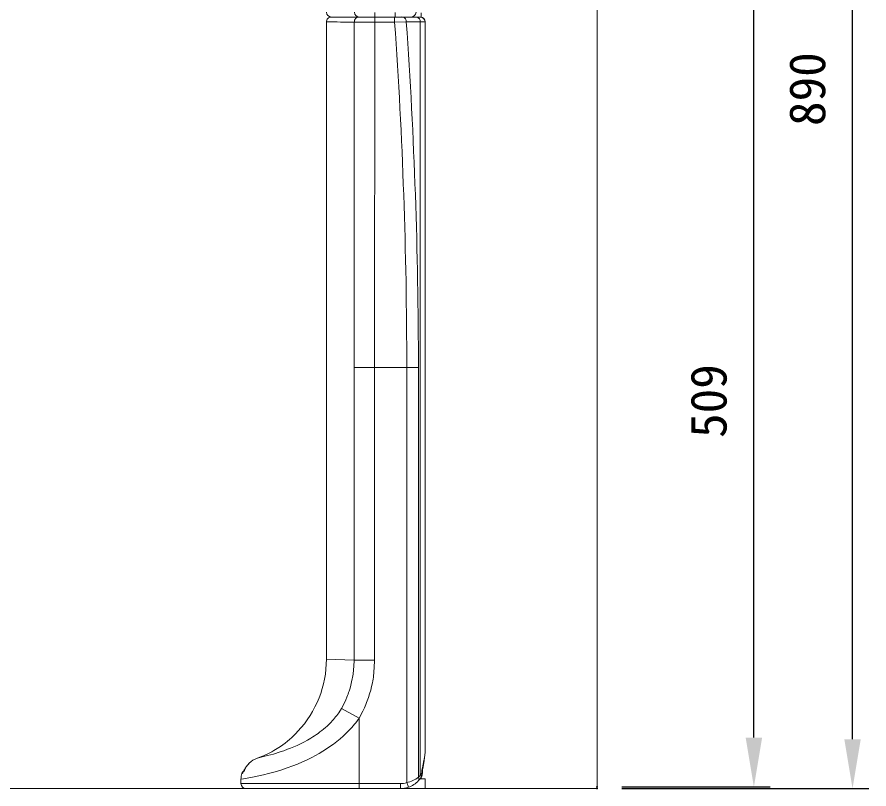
# Model space of a CAD drawing. Units: millimetres, scale not verified. Extents: x -203 to 203, y -143 to 143.
# Drawn here: x 12.2 to 64, y -94 to -47 of the extents above; entities that cross this region are included whole.
import ezdxf
from ezdxf.enums import TextEntityAlignment as Align

# ---------------------------------------------------------------- set-up
doc = ezdxf.new("R2010")
doc.units = ezdxf.units.MM
doc.header["$LTSCALE"] = 0.25
doc.header["$PDMODE"] = 32
doc.header["$PDSIZE"] = 0.05
for name, color, linetype, lineweight in [('0-1_DIMENSION_LINES$02_DIMENSI', 1, 'Continuous', 25), ('0-8_DIMENSION_LINES$03_LINES', 7, 'Continuous', 18), ('0-A_DIMENSION_LINES$04_SUB_LIN', 4, 'Continuous', 18)]:
    doc.layers.add(name, color=color, linetype=linetype, lineweight=lineweight)
doc.layers.add('0-2_DEFPOINTS', color=7, linetype='Continuous')
doc.styles.add('ＭＳ ゴシック', font='')
doc.styles.get('ＭＳ ゴシック').set_extended_font_data('MS Gothic')

# ---------------------------------------------------------------- blocks, each defined once
blk = doc.blocks.new('D35')
at = {"layer": '0-1_DIMENSION_LINES$02_DIMENSI', "color": 7}
for p, q in [((257.86, 143.71), (274, 143.71)), ((273, 57.4998), (273, 140.7102)), ((258.96, 54.5), (274, 54.5))]:
    blk.add_line(p, q, dxfattribs=at)
for points in [[(273.5, 140.7102), (272.5, 140.7102), (273, 143.71)], [(272.5, 57.4998), (273.5, 57.4998), (273, 54.5)]]:
    blk.add_solid(points, dxfattribs=at)
at = {"layer": '0-2_DEFPOINTS'}
for p in [(256.36, 143.71), (273, 143.71), (257.46, 54.5)]:
    blk.add_point(p, dxfattribs=at)
at = {"layer": '0-1_DIMENSION_LINES$02_DIMENSI', "color": 7, "style": 'ＭＳ ゴシック'}
blk.add_text('890', height=2.199, rotation=90, dxfattribs=at).set_placement((272, 94.8193), align=Align.BOTTOM_LEFT)
blk = doc.blocks.new('D36')
at = {"layer": '0-1_DIMENSION_LINES$02_DIMENSI', "color": 7}
for p, q in [((256.0255, 105.5), (268, 105.5)), ((267, 57.5998), (267, 102.5002)), ((258.96, 54.6), (268, 54.6))]:
    blk.add_line(p, q, dxfattribs=at)
for points in [[(267.5, 102.5002), (266.5, 102.5002), (267, 105.5)], [(266.5, 57.5998), (267.5, 57.5998), (267, 54.6)]]:
    blk.add_solid(points, dxfattribs=at)
at = {"layer": '0-2_DEFPOINTS'}
for p in [(254.5255, 105.5), (267, 105.5), (257.46, 54.6)]:
    blk.add_point(p, dxfattribs=at)
at = {"layer": '0-1_DIMENSION_LINES$02_DIMENSI', "color": 7, "style": 'ＭＳ ゴシック'}
blk.add_text('509', height=2.199, rotation=90, dxfattribs=at).set_placement((266, 75.8357), align=Align.BOTTOM_LEFT)

msp = doc.modelspace()

# ---------------------------------------------------------------- linework, layer by layer
at = {"layer": '0-8_DIMENSION_LINES$03_LINES'}
for p, q in [((47.46, -94), (47.46, 21)), ((31.3043, -47.05), (31.3076, -47.05)), ((32.9828, -47.05), (31.3043, -47.05)), ((31.3103, -47.05), (32.9819, -47.05)), ((31.3144, -47.05), (31.3103, -47.05)), ((32.9819, -47.05), (33.9345, -47.05)), ((33.9352, -47.05), (32.9828, -47.05)), ((35.1895, -47.05), (33.9352, -47.05)), ((35.1469, -47.05), (35.6453, -47.05)), ((35.5415, -47.05), (35.1895, -47.05)), ((36.0914, -47.05), (35.5415, -47.05)), ((36.0934, -47.05), (36.495, -47.05)), ((36.495, -47.05), (36.7, -47.05)), ((36.77, -46.8004), (36.77, -47.0562)), ((31.0001, -47.35), (31.0001, -86.1298)), ((37, -47.35), (37, -91.8)), ((33, -89.7082), (31.9215, -89.1216)), ((27.8093, -91.6892), (27.7963, -91.6933)), ((28.2021, -91.4442), (27.81, -91.6892)), ((26.788, -92.1634), (26.7867, -92.1599)), ((36.9475, -92.3081), (36.973, -92.12)), ((36.973, -92.12), (36.9904, -91.969)), ((37, -91.8), (36.9906, -91.9679)), ((26.0734, -92.7511), (26.06, -92.7744)), ((26.0793, -92.7338), (26.0626, -92.7606)), ((26.0879, -92.727), (26.0734, -92.7511)), ((26.0966, -92.707), (26.0793, -92.7338)), ((26.1036, -92.7023), (26.0879, -92.727)), ((26.1148, -92.6802), (26.0966, -92.707)), ((26.1201, -92.6773), (26.1036, -92.7023)), ((26.1338, -92.6537), (26.1148, -92.6802)), ((26.1395, -92.6494), (26.1201, -92.6773)), ((26.1536, -92.6275), (26.1338, -92.6537)), ((26.1599, -92.6215), (26.1395, -92.6494)), ((26.1741, -92.6018), (26.1536, -92.6275)), ((26.1812, -92.5938), (26.1599, -92.6215)), ((26.1953, -92.5764), (26.1741, -92.6018)), ((26.2035, -92.5665), (26.1812, -92.5938)), ((26.2171, -92.5512), (26.1953, -92.5764)), ((26.2288, -92.5376), (26.2035, -92.5665)), ((26.3072, -92.4522), (26.2171, -92.5512)), ((26.2549, -92.5092), (26.2288, -92.5376)), ((26.3084, -92.4535), (26.2549, -92.5092)), ((26.3111, -92.4562), (26.3072, -92.4522)), ((36.8636, -92.7762), (36.9475, -92.3081)), ((25.8892, -93.0802), (25.886, -93.0831)), ((25.89, -93.0795), (25.8892, -93.0802)), ((25.8908, -93.0786), (25.89, -93.0795)), ((25.8917, -93.0777), (25.8908, -93.0786)), ((25.8926, -93.0768), (25.8917, -93.0777)), ((25.8934, -93.0758), (25.8926, -93.0768)), ((25.8944, -93.0747), (25.8934, -93.0758)), ((25.8953, -93.0735), (25.8944, -93.0747)), ((25.8963, -93.0722), (25.8953, -93.0735)), ((25.8973, -93.0708), (25.8963, -93.0722)), ((25.8983, -93.0693), (25.8973, -93.0708)), ((25.8994, -93.0676), (25.8983, -93.0693)), ((25.9005, -93.0659), (25.8994, -93.0676)), ((25.9028, -93.0619), (25.9005, -93.0659)), ((25.9054, -93.0574), (25.9028, -93.0619)), ((25.9109, -93.0469), (25.9054, -93.0574)), ((25.9579, -92.952), (25.9109, -93.0469)), ((26.0038, -92.863), (25.9579, -92.952)), ((26.0318, -92.8127), (26.0038, -92.863)), ((26.0095, -92.8886), (26.0094, -92.8896)), ((26.0094, -92.8896), (26.0094, -92.8901)), ((26.0094, -92.8901), (26.0094, -92.8905)), ((26.0094, -92.8905), (26.0094, -92.891)), ((26.0094, -92.891), (26.0094, -92.8914)), ((26.0094, -92.8914), (26.0094, -92.892)), ((26.0094, -92.892), (26.0095, -92.8925)), ((26.0096, -92.8876), (26.0095, -92.8886)), ((26.0095, -92.8925), (26.0095, -92.8929)), ((26.0095, -92.8929), (26.0096, -92.8934)), ((26.0097, -92.8866), (26.0096, -92.8876)), ((26.0096, -92.8934), (26.0096, -92.8939)), ((26.0096, -92.8939), (26.0097, -92.8943)), ((26.0099, -92.8855), (26.0097, -92.8866)), ((26.0097, -92.8943), (26.0098, -92.8948)), ((26.0098, -92.8948), (26.0099, -92.8952)), ((26.0101, -92.8844), (26.0099, -92.8855)), ((26.0099, -92.8952), (26.01, -92.8956)), ((26.01, -92.8956), (26.0101, -92.8961)), ((26.0103, -92.8832), (26.0101, -92.8844)), ((26.0101, -92.8961), (26.0103, -92.8965)), ((26.0106, -92.882), (26.0103, -92.8832)), ((26.0103, -92.8965), (26.0104, -92.8969)), ((26.0104, -92.8969), (26.0105, -92.8972)), ((26.0105, -92.8972), (26.0107, -92.8976)), ((26.0109, -92.8808), (26.0106, -92.882)), ((26.0107, -92.8976), (26.0108, -92.898)), ((26.0108, -92.898), (26.011, -92.8984)), ((26.0116, -92.8783), (26.0109, -92.8808)), ((26.011, -92.8984), (26.0112, -92.8987)), ((26.0112, -92.8987), (26.0113, -92.8991)), ((26.0113, -92.8991), (26.0115, -92.8994)), ((26.0115, -92.8994), (26.0117, -92.8998)), ((26.0123, -92.8757), (26.0116, -92.8783)), ((26.0117, -92.8998), (26.0121, -92.9004)), ((26.0121, -92.9004), (26.0125, -92.9011)), ((26.0132, -92.8729), (26.0123, -92.8757)), ((26.0125, -92.9011), (26.0133, -92.9024)), ((26.0153, -92.8671), (26.0132, -92.8729)), ((26.0133, -92.9024), (26.0142, -92.9036)), ((26.0177, -92.8609), (26.0153, -92.8671)), ((26.0233, -92.8476), (26.0177, -92.8609)), ((26.0309, -92.8309), (26.0233, -92.8476)), ((26.0396, -92.8131), (26.0309, -92.8309)), ((26.0626, -92.7606), (26.0318, -92.8127)), ((26.0493, -92.7942), (26.0396, -92.8131)), ((26.06, -92.7744), (26.0493, -92.7942)), ((36.8358, -93.0166), (36.8361, -93.0029)), ((36.8359, -93.0303), (36.8358, -93.0166)), ((36.8358, -93.0694), (36.8358, -93.0458)), ((36.8366, -93.0456), (36.8359, -93.0303)), ((36.8361, -93.0029), (36.8367, -92.9892)), ((36.8367, -92.9892), (36.8377, -92.9755)), ((36.8377, -92.9755), (36.8403, -92.9481)), ((36.8403, -92.9481), (36.853, -92.8481)), ((36.853, -92.8481), (36.8636, -92.7762)), ((25.8, -93.427), (25.8, -93.7)), ((36.7, -93.4), (37, -93.4)), ((36.7581, -93.3168), (36.7437, -93.3385)), ((36.77, -93.2946), (36.77, -93.4)), ((37, -93.4), (37, -94)), ((-68, -94), (47.46, -94)), ((33, -94), (26.1, -94)), ((35.5, -94), (33, -94)), ((35.4985, -94), (35.7933, -94)), ((35.7933, -94), (37, -94))]:
    msp.add_line(p, q, dxfattribs=at)
for centre, radius, start, end in [((31.3001, -46.75), 0.3, 180.04524, 270.00001), ((31.3001, -47.35), 0.3, 89.99999, 180.42833), ((36.15, -46.75), 0.3, 270, 0), ((36.7, -47.35), 0.3, 0, 90), ((36.7, -47.3479), 0.3, 0, 85.21981), ((24.6001, -86.1298), 6.4, 316.73616, 0.00002), ((25.0196, -86.7177), 5.6933, 304.02463, 318.15144), ((24.6292, -86.1214), 6.4091, 289.66141, 299.61447), ((27.2376, -93.4241), 1.3454, 109.62716, 133.74864), ((27.2339, -93.4249), 1.3417, 109.46962, 133.61347), ((35.5, -91.8), 1.5, 352.39162, 353.57511), ((27.2497, -93.4442), 1.4498, 165.54706, 179.31963), ((26.0832, -93.1451), 0.245, 108.15106, 165.15254), ((36.401, -93.0666), 0.434, 326.34465, 359.68056), ((26.1, -93.7), 0.3, 180, 270), ((35.5156, -92.5241), 1.4722, 288.4777, 317.49409), ((35.5, -92.5), 1.5, 317.21933, 326.01105), ((35.5, -92.5), 1.5, 270, 288.75247)]:
    msp.add_arc(centre, radius, start, end, dxfattribs=at)
at = {"layer": '0-A_DIMENSION_LINES$04_SUB_LIN'}
for p, q in [((33.9345, -47.371), (33.9345, -47.05)), ((33.9352, -47.05), (33.9352, -46.7716)), ((35.1469, -47.371), (35.1469, -47.05)), ((35.1895, -47.05), (35.1895, -46.7716)), ((35.5415, -47.05), (35.5623, -47.0465)), ((32.6806, -68.3786), (32.6963, -47.3559)), ((35.8574, -47.35), (35.1469, -47.371)), ((36.7071, -47.35), (35.8574, -47.35)), ((37, -47.35), (36.7071, -47.35)), ((36.7071, -93.1708), (36.7071, -47.35)), ((32.6803, -86.1921), (32.6806, -68.3786)), ((33.9268, -68.3786), (32.6806, -68.3786)), ((33.9266, -68.3786), (35.8858, -68.3786)), ((33.9268, -68.3786), (33.9267, -86.1921)), ((35.8858, -93.6363), (35.8858, -68.3786)), ((36.5929, -68.3786), (35.8858, -68.3786)), ((36.5929, -68.3786), (36.5929, -93.315)), ((31.0001, -86.1298), (32.6806, -86.1921)), ((32.6639, -86.574), (32.6803, -86.1921)), ((33.9267, -86.1921), (32.6803, -86.1921)), ((33.9267, -86.1921), (33.9068, -86.6507)), ((32.6057, -87.1423), (32.6197, -87.0483)), ((32.6197, -87.0483), (32.6319, -86.9542)), ((32.6319, -86.9542), (32.6422, -86.8594)), ((32.6422, -86.8594), (32.6508, -86.7644)), ((32.6508, -86.7644), (32.6639, -86.574)), ((33.8805, -86.9933), (33.8679, -87.1072)), ((33.891, -86.8793), (33.8805, -86.9933)), ((33.9068, -86.6507), (33.891, -86.8793)), ((32.4876, -87.7004), (32.5329, -87.5155)), ((32.5329, -87.5155), (32.5725, -87.3294)), ((32.5725, -87.3294), (32.59, -87.236)), ((32.59, -87.236), (32.6057, -87.1423)), ((33.795, -87.5606), (33.7463, -87.7854)), ((33.8164, -87.4477), (33.795, -87.5606)), ((33.8358, -87.3345), (33.8164, -87.4477)), ((33.853, -87.221), (33.8358, -87.3345)), ((33.8679, -87.1072), (33.853, -87.221)), ((32.3495, -88.16), (32.38, -88.0691)), ((32.38, -88.0691), (32.4366, -87.8856)), ((32.4366, -87.8856), (32.4876, -87.7004)), ((33.6906, -88.0088), (33.6287, -88.2298)), ((33.7463, -87.7854), (33.6906, -88.0088)), ((32.0918, -88.7783), (32.1726, -88.6048)), ((32.1726, -88.6048), (32.2482, -88.4291)), ((32.2482, -88.4291), (32.2836, -88.3401)), ((32.2836, -88.3401), (32.3174, -88.2504)), ((32.3174, -88.2504), (32.3495, -88.16)), ((33.5232, -88.5573), (33.4843, -88.6651)), ((33.5602, -88.4488), (33.5232, -88.5573)), ((33.6287, -88.2298), (33.5602, -88.4488)), ((31.7467, -89.3891), (31.9215, -89.1216)), ((31.9215, -89.1216), (32.0918, -88.7783)), ((33.3079, -89.089), (33.2089, -89.2969)), ((33.3551, -88.984), (33.3079, -89.089)), ((33.4004, -88.8782), (33.3551, -88.984)), ((33.4434, -88.7721), (33.4004, -88.8782)), ((33.4843, -88.6651), (33.4434, -88.7721)), ((31.4937, -89.7222), (31.5594, -89.6421)), ((31.5594, -89.6421), (31.6236, -89.5599)), ((31.6236, -89.5599), (31.686, -89.4756)), ((31.686, -89.4756), (31.7467, -89.3891)), ((33.2089, -89.2969), (33, -89.7082)), ((31.0427, -90.1955), (31.1492, -90.0941)), ((31.1492, -90.0941), (31.2197, -90.0238)), ((31.2197, -90.0238), (31.2895, -89.9513)), ((31.2895, -89.9513), (31.3586, -89.8768)), ((31.3586, -89.8768), (31.4269, -89.8002)), ((31.4269, -89.8002), (31.4937, -89.7222)), ((32.7074, -90.0891), (32.6283, -90.183)), ((32.7825, -89.9955), (32.7074, -90.0891)), ((33, -89.7082), (32.7825, -89.9955)), ((33, -89.7082), (33, -93.7)), ((30.3872, -90.7168), (30.4973, -90.6394)), ((30.4973, -90.6394), (30.6079, -90.5579)), ((30.6079, -90.5579), (30.719, -90.4721)), ((30.719, -90.4721), (30.8272, -90.3844)), ((30.8272, -90.3844), (30.9352, -90.2922)), ((30.9352, -90.2922), (31.0427, -90.1955)), ((32.2036, -90.6301), (32.0188, -90.8024)), ((32.3801, -90.4538), (32.2036, -90.6301)), ((32.4644, -90.3653), (32.3801, -90.4538)), ((32.5472, -90.2751), (32.4644, -90.3653)), ((32.6283, -90.183), (32.5472, -90.2751)), ((29.4188, -91.2746), (29.6273, -91.1703)), ((29.6273, -91.1703), (29.8425, -91.0546)), ((29.8425, -91.0546), (30.0577, -90.9294)), ((30.0577, -90.9294), (30.1672, -90.8617)), ((30.1672, -90.8617), (30.2779, -90.7903)), ((30.2779, -90.7903), (30.3872, -90.7168)), ((31.6247, -91.1349), (31.4212, -91.2911)), ((31.8258, -90.9707), (31.6247, -91.1349)), ((32.0188, -90.8024), (31.8258, -90.9707)), ((28.1791, -91.7716), (28.4015, -91.6954)), ((28.4015, -91.6954), (28.6381, -91.6087)), ((28.6381, -91.6087), (28.8227, -91.5369)), ((28.8227, -91.5369), (29.0149, -91.4577)), ((29.0149, -91.4577), (29.2131, -91.3708)), ((29.2131, -91.3708), (29.4188, -91.2746)), ((30.9999, -91.5863), (30.7828, -91.7253)), ((31.2128, -91.4416), (30.9999, -91.5863)), ((31.4212, -91.2911), (31.2128, -91.4416)), ((26.7856, -92.1569), (27.4215, -91.9984)), ((27.4215, -91.9984), (27.7711, -91.8996)), ((27.7711, -91.8996), (28.1791, -91.7716)), ((30.1097, -92.108), (29.821, -92.252)), ((30.3373, -91.9862), (30.1097, -92.108)), ((30.5618, -91.8586), (30.3373, -91.9862)), ((30.7828, -91.7253), (30.5618, -91.8586)), ((36.9331, -92.2984), (36.9505, -92.2074)), ((36.9505, -92.2074), (36.9656, -92.1182)), ((36.9656, -92.1182), (36.9898, -91.9455)), ((36.9898, -91.9455), (37, -91.8)), ((28.6196, -92.7442), (28.2844, -92.8559)), ((28.9561, -92.6218), (28.6196, -92.7442)), ((29.2426, -92.5086), (28.9561, -92.6218)), ((29.5406, -92.3814), (29.2426, -92.5086)), ((29.821, -92.252), (29.5406, -92.3814)), ((36.8217, -92.8032), (36.8367, -92.729)), ((36.8367, -92.729), (36.9331, -92.2984)), ((25.886, -93.0831), (25.8508, -93.0825)), ((27.166, -93.1626), (26.6005, -93.2848)), ((27.4735, -93.0875), (27.166, -93.1626)), ((27.9534, -92.9568), (27.4735, -93.0875)), ((28.2844, -92.8559), (27.9534, -92.9568)), ((36.7948, -93.0458), (36.7972, -92.9831)), ((36.7948, -93.0458), (36.8358, -93.0458)), ((36.7948, -93.0694), (36.8358, -93.0694)), ((36.7972, -92.9831), (36.7986, -92.9623)), ((36.7986, -92.9623), (36.8006, -92.9413)), ((36.8006, -92.9413), (36.803, -92.9203)), ((36.803, -92.9203), (36.8088, -92.8788)), ((36.8088, -92.8788), (36.8217, -92.8032)), ((25.9494, -93.4032), (25.8, -93.427)), ((25.8, -93.7), (33, -93.7)), ((26.6005, -93.2848), (25.9494, -93.4032)), ((33, -93.7), (35.5, -93.7)), ((33, -93.7), (33, -94)), ((35.5, -93.7), (35.5, -94)), ((35.8858, -93.6363), (35.9822, -93.9204))]:
    msp.add_line(p, q, dxfattribs=at)
for points in [[(35.1469, -47.371), (33.9345, -47.371), (33.9268, -68.3786)], [(36.7071, -93.1708), (36.7948, -93.0694), (36.7948, -93.0458)]]:
    msp.add_lwpolyline(points, dxfattribs=at)
for centre, radius, start, end in [((32.9895, -47.3433), 0.2934, 91.47522, 182.45842), ((32.9899, -46.7573), 0.2928, 179.76276, 268.61021), ((35.5923, -47.3125), 0.2678, 351.95052, 78.57823), ((36.4419, -47.3125), 0.2678, 351.95052, 78.57823), ((123.2933, 26151.7266), 26199.2392, 269.79819, 269.80187), ((33.7485, -11.8144), 35.5571, 268.30419, 270.29963), ((-263.1215, -68.3787), 299.0073, 0.00001, 4.02881), ((-264.4068, -68.3786), 300.9997, 0, 4.0061), ((25.483, -87.559), 4.7375, 299.22905, 305.07291), ((36.9139, -91.9593), 0.0771, 353.66387, 10.35425), ((26.1069, -93.1348), 0.2268, 110.60265, 166.83752), ((35.7121, -92.5), 1.2, 317.21933, 326.01105), ((36.5999, -93.2821), 0.1545, 338.5617, 46.06767), ((36.5058, -93.153), 0.3008, 327.01855, 16.14288), ((35.5, -92.5), 1.2, 270, 288.75247), ((35.4837, -91.8126), 1.8675, 282.43238, 306.43605), ((36.4492, -93.4228), 0.1796, 327.67548, 36.85264)]:
    msp.add_arc(centre, radius, start, end, dxfattribs=at)

# ---------------------------------------------------------------- block references
at = {"layer": '0-1_DIMENSION_LINES$02_DIMENSI'}
for name in ['D35', 'D36']:
    msp.add_blockref(name, (-210, -148.5), dxfattribs=at)

doc.saveas('drawing.dxf')
